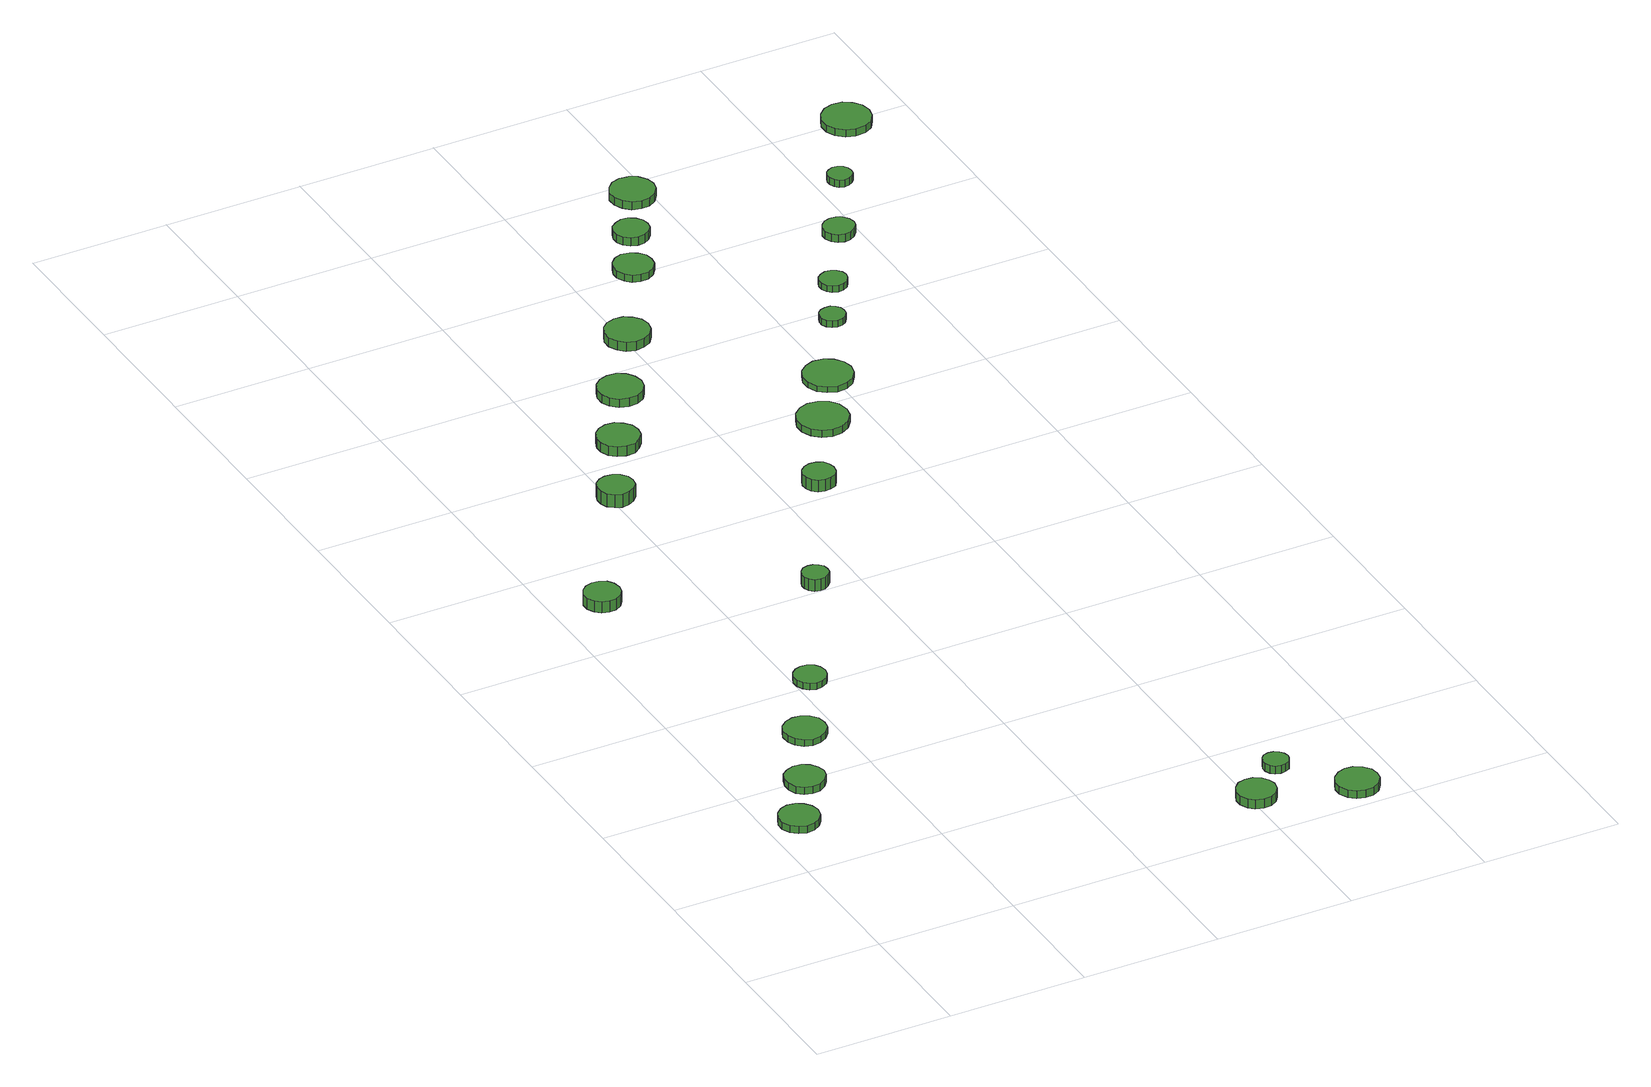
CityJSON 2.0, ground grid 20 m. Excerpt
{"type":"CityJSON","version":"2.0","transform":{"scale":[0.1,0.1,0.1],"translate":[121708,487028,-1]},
"CityObjects":{
"tree1":{"type":"SolitaryVegetationObject","attributes":{"function":"something"}},
"tree2":{"type":"SolitaryVegetationObject","attributes":{"function":"something"},"geometry":[{"type":"MultiSurface","lod":"1","boundaries":[[[0,1,2,3,4,5,6,7,8,9,10,11,12,13,14]],[[15,16,17,18,19,20,21,22,23,24,25,26,27,28,29]],[[0,29,28,1]],[[1,28,27,2]],[[2,27,26,3]],[[3,26,25,4]],[[4,25,24,5]],[[5,24,23,6]],[[6,23,22,7]],[[7,22,21,8]],[[8,21,20,9]],[[9,20,19,10]],[[10,19,18,11]],[[11,18,17,12]],[[12,17,16,13]],[[13,16,15,14]],[[14,15,29,0]]]}]},
"tree3":{"type":"SolitaryVegetationObject","attributes":{"function":"something"},"geometry":[{"type":"MultiSurface","lod":"1","boundaries":[[[30,31,32,33,34,35,36,37,38,39,40,41,42,43,44]],[[45,46,47,48,49,50,51,52,53,54,55,56,57,58,59]],[[30,59,58,31]],[[31,58,57,32]],[[32,57,56,33]],[[33,56,55,34]],[[34,55,54,35]],[[35,54,53,36]],[[36,53,52,37]],[[37,52,51,38]],[[38,51,50,39]],[[39,50,49,40]],[[40,49,48,41]],[[41,48,47,42]],[[42,47,46,43]],[[43,46,45,44]],[[44,45,59,30]]]}]},
"tree4":{"type":"SolitaryVegetationObject","attributes":{"function":"something"}},
"tree5":{"type":"SolitaryVegetationObject","attributes":{"function":"something"},"geometry":[{"type":"MultiSurface","lod":"1","boundaries":[[[60,61,62,63,64,65,66,67,68,69,70,71,72,73,74]],[[75,76,77,78,79,80,81,82,83,84,85,86,87,88,89]],[[60,89,88,61]],[[61,88,87,62]],[[62,87,86,63]],[[63,86,85,64]],[[64,85,84,65]],[[65,84,83,66]],[[66,83,82,67]],[[67,82,81,68]],[[68,81,80,69]],[[69,80,79,70]],[[70,79,78,71]],[[71,78,77,72]],[[72,77,76,73]],[[73,76,75,74]],[[74,75,89,60]]]}]},
"tree6":{"type":"SolitaryVegetationObject","attributes":{"function":"something"},"geometry":[{"type":"MultiSurface","lod":"1","boundaries":[[[90,91,92,93,94,95,96,97,98,99,100,101,102,103,104]],[[105,106,107,108,109,110,111,112,113,114,115,116,117,118,119]],[[90,119,118,91]],[[91,118,117,92]],[[92,117,116,93]],[[93,116,115,94]],[[94,115,114,95]],[[95,114,113,96]],[[96,113,112,97]],[[97,112,111,98]],[[98,111,110,99]],[[99,110,109,100]],[[100,109,108,101]],[[101,108,107,102]],[[102,107,106,103]],[[103,106,105,104]],[[104,105,119,90]]]}]},
"tree7":{"type":"SolitaryVegetationObject","attributes":{"function":"something"},"geometry":[{"type":"MultiSurface","lod":"1","boundaries":[[[120,121,122,123,124,125,126,127,128,129,130,131,132,133,134]],[[135,136,137,138,139,140,141,142,143,144,145,146,147,148,149]],[[120,149,148,121]],[[121,148,147,122]],[[122,147,146,123]],[[123,146,145,124]],[[124,145,144,125]],[[125,144,143,126]],[[126,143,142,127]],[[127,142,141,128]],[[128,141,140,129]],[[129,140,139,130]],[[130,139,138,131]],[[131,138,137,132]],[[132,137,136,133]],[[133,136,135,134]],[[134,135,149,120]]]}]},
"tree8":{"type":"SolitaryVegetationObject","attributes":{"function":"something"}},
"tree9":{"type":"SolitaryVegetationObject","attributes":{"function":"something"}},
"tree10":{"type":"SolitaryVegetationObject","attributes":{"function":"something"},"geometry":[{"type":"MultiSurface","lod":"1","boundaries":[[[150,151,152,153,154,155,156,157,158,159,160,161,162,163,164]],[[165,166,167,168,169,170,171,172,173,174,175,176,177,178,179]],[[150,179,178,151]],[[151,178,177,152]],[[152,177,176,153]],[[153,176,175,154]],[[154,175,174,155]],[[155,174,173,156]],[[156,173,172,157]],[[157,172,171,158]],[[158,171,170,159]],[[159,170,169,160]],[[160,169,168,161]],[[161,168,167,162]],[[162,167,166,163]],[[163,166,165,164]],[[164,165,179,150]]]}]},
"tree11":{"type":"SolitaryVegetationObject","attributes":{"function":"something"},"geometry":[{"type":"MultiSurface","lod":"1","boundaries":[[[180,181,182,183,184,185,186,187,188,189,190,191,192,193,194]],[[195,196,197,198,199,200,201,202,203,204,205,206,207,208,209]],[[180,209,208,181]],[[181,208,207,182]],[[182,207,206,183]],[[183,206,205,184]],[[184,205,204,185]],[[185,204,203,186]],[[186,203,202,187]],[[187,202,201,188]],[[188,201,200,189]],[[189,200,199,190]],[[190,199,198,191]],[[191,198,197,192]],[[192,197,196,193]],[[193,196,195,194]],[[194,195,209,180]]]}]},
"tree12":{"type":"SolitaryVegetationObject","attributes":{"function":"something"},"geometry":[{"type":"MultiSurface","lod":"1","boundaries":[[[210,211,212,213,214,215,216,217,218,219,220,221,222,223,224]],[[225,226,227,228,229,230,231,232,233,234,235,236,237,238,239]],[[210,239,238,211]],[[211,238,237,212]],[[212,237,236,213]],[[213,236,235,214]],[[214,235,234,215]],[[215,234,233,216]],[[216,233,232,217]],[[217,232,231,218]],[[218,231,230,219]],[[219,230,229,220]],[[220,229,228,221]],[[221,228,227,222]],[[222,227,226,223]],[[223,226,225,224]],[[224,225,239,210]]]}]},
"tree13":{"type":"SolitaryVegetationObject","attributes":{"function":"something"},"geometry":[{"type":"MultiSurface","lod":"1","boundaries":[[[240,241,242,243,244,245,246,247,248,249,250,251,252,253,254]],[[255,256,257,258,259,260,261,262,263,264,265,266,267,268,269]],[[240,269,268,241]],[[241,268,267,242]],[[242,267,266,243]],[[243,266,265,244]],[[244,265,264,245]],[[245,264,263,246]],[[246,263,262,247]],[[247,262,261,248]],[[248,261,260,249]],[[249,260,259,250]],[[250,259,258,251]],[[251,258,257,252]],[[252,257,256,253]],[[253,256,255,254]],[[254,255,269,240]]]}]},
"tree14":{"type":"SolitaryVegetationObject","attributes":{"function":"something"},"geometry":[{"type":"MultiSurface","lod":"1","boundaries":[[[270,271,272,273,274,275,276,277,278,279,280,281,282,283,284]],[[285,286,287,288,289,290,291,292,293,294,295,296,297,298,299]],[[270,299,298,271]],[[271,298,297,272]],[[272,297,296,273]],[[273,296,295,274]],[[274,295,294,275]],[[275,294,293,276]],[[276,293,292,277]],[[277,292,291,278]],[[278,291,290,279]],[[279,290,289,280]],[[280,289,288,281]],[[281,288,287,282]],[[282,287,286,283]],[[283,286,285,284]],[[284,285,299,270]]]}]},
"tree15":{"type":"SolitaryVegetationObject","attributes":{"function":"something"},"geometry":[{"type":"MultiSurface","lod":"1","boundaries":[[[300,301,302,303,304,305,306,307,308,309,310,311,312,313,314]],[[315,316,317,318,319,320,321,322,323,324,325,326,327,328,329]],[[300,329,328,301]],[[301,328,327,302]],[[302,327,326,303]],[[303,326,325,304]],[[304,325,324,305]],[[305,324,323,306]],[[306,323,322,307]],[[307,322,321,308]],[[308,321,320,309]],[[309,320,319,310]],[[310,319,318,311]],[[311,318,317,312]],[[312,317,316,313]],[[313,316,315,314]],[[314,315,329,300]]]}]},
"tree16":{"type":"SolitaryVegetationObject","attributes":{"function":"something"},"geometry":[{"type":"MultiSurface","lod":"1","boundaries":[[[330,331,332,333,334,335,336,337,338,339,340,341,342,343,344]],[[345,346,347,348,349,350,351,352,353,354,355,356,357,358,359]],[[330,359,358,331]],[[331,358,357,332]],[[332,357,356,333]],[[333,356,355,334]],[[334,355,354,335]],[[335,354,353,336]],[[336,353,352,337]],[[337,352,351,338]],[[338,351,350,339]],[[339,350,349,340]],[[340,349,348,341]],[[341,348,347,342]],[[342,347,346,343]],[[343,346,345,344]],[[344,345,359,330]]]}]},
"tree17":{"type":"SolitaryVegetationObject","attributes":{"function":"something"},"geometry":[{"type":"MultiSurface","lod":"1","boundaries":[[[360,361,362,363,364,365,366,367,368,369,370,371,372,373,374]],[[375,376,377,378,379,380,381,382,383,384,385,386,387,388,389]],[[360,389,388,361]],[[361,388,387,362]],[[362,387,386,363]],[[363,386,385,364]],[[364,385,384,365]],[[365,384,383,366]],[[366,383,382,367]],[[367,382,381,368]],[[368,381,380,369]],[[369,380,379,370]],[[370,379,378,371]],[[371,378,377,372]],[[372,377,376,373]],[[373,376,375,374]],[[374,375,389,360]]]}]},
"tree18":{"type":"SolitaryVegetationObject","attributes":{"function":"something"},"geometry":[{"type":"MultiSurface","lod":"1","boundaries":[[[390,391,392,393,394,395,396,397,398,399,400,401,402,403,404]],[[405,406,407,408,409,410,411,412,413,414,415,416,417,418,419]],[[390,419,418,391]],[[391,418,417,392]],[[392,417,416,393]],[[393,416,415,394]],[[394,415,414,395]],[[395,414,413,396]],[[396,413,412,397]],[[397,412,411,398]],[[398,411,410,399]],[[399,410,409,400]],[[400,409,408,401]],[[401,408,407,402]],[[402,407,406,403]],[[403,406,405,404]],[[404,405,419,390]]]}]},
"tree19":{"type":"SolitaryVegetationObject","attributes":{"function":"something"},"geometry":[{"type":"MultiSurface","lod":"1","boundaries":[[[420,421,422,423,424,425,426,427,428,429,430,431,432,433,434]],[[435,436,437,438,439,440,441,442,443,444,445,446,447,448,449]],[[420,449,448,421]],[[421,448,447,422]],[[422,447,446,423]],[[423,446,445,424]],[[424,445,444,425]],[[425,444,443,426]],[[426,443,442,427]],[[427,442,441,428]],[[428,441,440,429]],[[429,440,439,430]],[[430,439,438,431]],[[431,438,437,432]],[[432,437,436,433]],[[433,436,435,434]],[[434,435,449,420]]]}]},
"tree20":{"type":"SolitaryVegetationObject","attributes":{"function":"something"},"geometry":[{"type":"MultiSurface","lod":"1","boundaries":[[[450,451,452,453,454,455,456,457,458,459,460,461,462,463,464]],[[465,466,467,468,469,470,471,472,473,474,475,476,477,478,479]],[[450,479,478,451]],[[451,478,477,452]],[[452,477,476,453]],[[453,476,475,454]],[[454,475,474,455]],[[455,474,473,456]],[[456,473,472,457]],[[457,472,471,458]],[[458,471,470,459]],[[459,470,469,460]],[[460,469,468,461]],[[461,468,467,462]],[[462,467,466,463]],[[463,466,465,464]],[[464,465,479,450]]]}]},
"tree21":{"type":"SolitaryVegetationObject","attributes":{"function":"something"},"geometry":[{"type":"MultiSurface","lod":"1","boundaries":[[[480,481,482,483,484,485,486,487,488,489,490,491,492,493,494]],[[495,496,497,498,499,500,501,502,503,504,505,506,507,508,509]],[[480,509,508,481]],[[481,508,507,482]],[[482,507,506,483]],[[483,506,505,484]],[[484,505,504,485]],[[485,504,503,486]],[[486,503,502,487]],[[487,502,501,488]],[[488,501,500,489]],[[489,500,499,490]],[[490,499,498,491]],[[491,498,497,492]],[[492,497,496,493]],[[493,496,495,494]],[[494,495,509,480]]]}]},
"tree22":{"type":"SolitaryVegetationObject","attributes":{"function":"something"},"geometry":[{"type":"MultiSurface","lod":"1","boundaries":[[[510,511,512,513,514,515,516,517,518,519,520,521,522,523,524]],[[525,526,527,528,529,530,531,532,533,534,535,536,537,538,539]],[[510,539,538,511]],[[511,538,537,512]],[[512,537,536,513]],[[513,536,535,514]],[[514,535,534,515]],[[515,534,533,516]],[[516,533,532,517]],[[517,532,531,518]],[[518,531,530,519]],[[519,530,529,520]],[[520,529,528,521]],[[521,528,527,522]],[[522,527,526,523]],[[523,526,525,524]],[[524,525,539,510]]]}]},
"tree23":{"type":"SolitaryVegetationObject","attributes":{"function":"something"},"geometry":[{"type":"MultiSurface","lod":"1","boundaries":[[[540,541,542,543,544,545,546,547,548,549,550,551,552,553,554]],[[555,556,557,558,559,560,561,562,563,564,565,566,567,568,569]],[[540,569,568,541]],[[541,568,567,542]],[[542,567,566,543]],[[543,566,565,544]],[[544,565,564,545]],[[545,564,563,546]],[[546,563,562,547]],[[547,562,561,548]],[[548,561,560,549]],[[549,560,559,550]],[[550,559,558,551]],[[551,558,557,552]],[[552,557,556,553]],[[553,556,555,554]],[[554,555,569,540]]]}]},
"tree24":{"type":"SolitaryVegetationObject","attributes":{"function":"something"},"geometry":[{"type":"MultiSurface","lod":"1","boundaries":[[[570,571,572,573,574,575,576,577,578,579,580,581,582,583,584]],[[585,586,587,588,589,590,591,592,593,594,595,596,597,598,599]],[[570,599,598,571]],[[571,598,597,572]],[[572,597,596,573]],[[573,596,595,574]],[[574,595,594,575]],[[575,594,593,576]],[[576,593,592,577]],[[577,592,591,578]],[[578,591,590,579]],[[579,590,589,580]],[[580,589,588,581]],[[581,588,587,582]],[[582,587,586,583]],[[583,586,585,584]],[[584,585,599,570]]]}]},
"tree25":{"type":"SolitaryVegetationObject","attributes":{"function":"something"},"geometry":[{"type":"MultiSurface","lod":"1","boundaries":[[[600,601,602,603,604,605,606,607,608,609,610,611,612,613,614]],[[615,616,617,618,619,620,621,622,623,624,625,626,627,628,629]],[[600,629,628,601]],[[601,628,627,602]],[[602,627,626,603]],[[603,626,625,604]],[[604,625,624,605]],[[605,624,623,606]],[[606,623,622,607]],[[607,622,621,608]],[[608,621,620,609]],[[609,620,619,610]],[[610,619,618,611]],[[611,618,617,612]],[[612,617,616,613]],[[613,616,615,614]],[[614,615,629,600]]]}]},
"tree26":{"type":"SolitaryVegetationObject","attributes":{"function":"something"},"geometry":[{"type":"MultiSurface","lod":"1","boundaries":[[[630,631,632,633,634,635,636,637,638,639,640,641,642,643,644]],[[645,646,647,648,649,650,651,652,653,654,655,656,657,658,659]],[[630,659,658,631]],[[631,658,657,632]],[[632,657,656,633]],[[633,656,655,634]],[[634,655,654,635]],[[635,654,653,636]],[[636,653,652,637]],[[637,652,651,638]],[[638,651,650,639]],[[639,650,649,640]],[[640,649,648,641]],[[641,648,647,642]],[[642,647,646,643]],[[643,646,645,644]],[[644,645,659,630]]]}]},
"tree27":{"type":"SolitaryVegetationObject","attributes":{"function":"something"},"geometry":[{"type":"MultiSurface","lod":"1","boundaries":[[[660,661,662,663,664,665,666,667,668,669,670,671,672,673,674]],[[675,676,677,678,679,680,681,682,683,684,685,686,687,688,689]],[[660,689,688,661]],[[661,688,687,662]],[[662,687,686,663]],[[663,686,685,664]],[[664,685,684,665]],[[665,684,683,666]],[[666,683,682,667]],[[667,682,681,668]],[[668,681,680,669]],[[669,680,679,670]],[[670,679,678,671]],[[671,678,677,672]],[[672,677,676,673]],[[673,676,675,674]],[[674,675,689,660]]]}]},
"tree28":{"type":"SolitaryVegetationObject","attributes":{"function":"something"},"geometry":[{"type":"MultiSurface","lod":"1","boundaries":[[[690,691,692,693,694,695,696,697,698,699,700,701,702,703,704]],[[705,706,707,708,709,710,711,712,713,714,715,716,717,718,719]],[[690,719,718,691]],[[691,718,717,692]],[[692,717,716,693]],[[693,716,715,694]],[[694,715,714,695]],[[695,714,713,696]],[[696,713,712,697]],[[697,712,711,698]],[[698,711,710,699]],[[699,710,709,700]],[[700,709,708,701]],[[701,708,707,702]],[[702,707,706,703]],[[703,706,705,704]],[[704,705,719,690]]]}]}
},
"vertices":[
[76,313,16],[73,325,16],[66,334,16],[56,340,16],[44,342,16],[33,338,16],[24,330,16],[19,319,16],[19,307,16],[24,296,16],[33,288,16],[44,284,16],[56,286,16],[66,292,16],[73,301,16],[73,301,5],[66,292,5],[56,286,5],[44,284,5],[33,288,5],[24,296,5],[19,307,5],[19,319,5],[24,330,5],[33,338,5],[44,342,5],[56,340,5],[66,334,5],[73,325,5],[76,313,5],
[128,394,16],[125,405,16],[118,415,16],[108,421,16],[96,422,16],[85,418,16],[76,411,16],[72,400,16],[72,388,16],[76,377,16],[85,369,16],[96,366,16],[108,367,16],[118,373,16],[125,382,16],[125,382,5],[118,373,5],[108,367,5],[96,366,5],[85,369,5],[76,377,5],[72,388,5],[72,400,5],[76,411,5],[85,418,5],[96,422,5],[108,421,5],[118,415,5],[125,405,5],[128,394,5],
[185,499,15],[183,512,15],[175,522,15],[164,528,15],[152,529,15],[140,525,15],[131,517,15],[126,506,15],[126,493,15],[131,482,15],[140,473,15],[152,469,15],[164,471,15],[175,477,15],[183,487,15],[183,487,5],[175,477,5],[164,471,5],[152,469,5],[140,473,5],[131,482,5],[126,493,5],[126,506,5],[131,517,5],[140,525,5],[152,529,5],[164,528,5],[175,522,5],[183,512,5],[185,499,5],
[97,910,22],[95,921,22],[89,930,22],[79,935,22],[69,936,22],[59,933,22],[51,926,22],[46,916,22],[46,905,22],[51,895,22],[59,888,22],[69,885,22],[79,886,22],[89,891,22],[95,900,22],[95,900,5],[89,891,5],[79,886,5],[69,885,5],[59,888,5],[51,895,5],[46,905,5],[46,916,5],[51,926,5],[59,933,5],[69,936,5],[79,935,5],[89,930,5],[95,921,5],[97,910,5],
[246,612,15],[244,622,15],[239,629,15],[230,634,15],[221,635,15],[212,632,15],[205,626,15],[201,617,15],[201,608,15],[205,599,15],[212,592,15],[221,589,15],[230,590,15],[239,595,15],[244,603,15],[244,603,5],[239,595,5],[230,590,5],[221,589,5],[212,592,5],[205,599,5],[201,608,5],[201,617,5],[205,626,5],[212,632,5],[221,635,5],[230,634,5],[239,629,5],[244,622,5],[246,612,5],
[235,1131,24],[233,1141,24],[226,1150,24],[217,1155,24],[206,1156,24],[196,1153,24],[188,1146,24],[184,1136,24],[184,1126,24],[188,1116,24],[196,1109,24],[206,1105,24],[217,1107,24],[226,1112,24],[233,1120,24],[233,1120,4],[226,1112,4],[217,1107,4],[206,1105,4],[196,1109,4],[188,1116,4],[184,1126,4],[184,1136,4],[188,1146,4],[196,1153,4],[206,1156,4],[217,1155,4],[226,1150,4],[233,1141,4],[235,1131,4],
[359,817,24],[358,825,24],[353,831,24],[346,835,24],[339,836,24],[331,834,24],[325,828,24],[322,821,24],[322,814,24],[325,806,24],[331,801,24],[339,799,24],[346,800,24],[353,804,24],[358,810,24],[358,810,6],[353,804,6],[346,800,6],[339,799,6],[331,801,6],[325,806,6],[322,814,6],[322,821,6],[325,828,6],[331,834,6],[339,836,6],[346,835,6],[353,831,6],[358,825,6],[359,817,6],
[633,76,23],[630,87,23],[624,96,23],[614,102,23],[602,103,23],[591,100,23],[583,92,23],[578,81,23],[578,70,23],[583,59,23],[591,52,23],[602,48,23],[614,49,23],[624,55,23],[630,64,23],[630,64,9],[624,55,9],[614,49,9],[602,48,9],[591,52,9],[583,59,9],[578,70,9],[578,81,9],[583,92,9],[591,100,9],[602,103,9],[614,102,9],[624,96,9],[630,87,9],[633,76,9],
[303,1244,19],[301,1256,19],[293,1266,19],[283,1273,19],[270,1274,19],[258,1270,19],[249,1262,19],[244,1250,19],[244,1238,19],[249,1226,19],[258,1218,19],[270,1214,19],[283,1215,19],[293,1222,19],[301,1232,19],[301,1232,4],[293,1222,4],[283,1215,4],[270,1214,4],[258,1218,4],[249,1226,4],[244,1238,4],[244,1250,4],[249,1262,4],[258,1270,4],[270,1274,4],[283,1273,4],[293,1266,4],[301,1256,4],[303,1244,4],
[682,131,21],[680,138,21],[676,144,21],[669,148,21],[662,149,21],[654,147,21],[649,142,21],[646,135,21],[646,127,21],[649,120,21],[654,115,21],[662,113,21],[669,114,21],[676,117,21],[680,124,21],[680,124,9],[676,117,9],[669,114,9],[662,113,9],[654,115,9],[649,120,9],[646,127,9],[646,135,9],[649,142,9],[654,147,9],[662,149,9],[669,148,9],[676,144,9],[680,138,9],[682,131,9],
[365,1350,17],[362,1363,17],[355,1374,17],[343,1381,17],[330,1382,17],[317,1378,17],[307,1369,17],[302,1357,17],[302,1344,17],[307,1332,17],[317,1323,17],[330,1319,17],[343,1320,17],[355,1327,17],[362,1337,17],[362,1337,4],[355,1327,4],[343,1320,4],[330,1319,4],[317,1323,4],[307,1332,4],[302,1344,4],[302,1357,4],[307,1369,4],[317,1378,4],[330,1382,4],[343,1381,4],[355,1374,4],[362,1363,4],[365,1350,4],
[765,36,22],[763,48,22],[755,58,22],[744,65,22],[732,66,22],[720,62,22],[711,54,22],[705,42,22],[705,30,22],[711,18,22],[720,10,22],[732,6,22],[744,7,22],[755,13,22],[763,24,22],[763,24,10],[755,13,10],[744,7,10],[732,6,10],[720,10,10],[711,18,10],[705,30,10],[705,42,10],[711,54,10],[720,62,10],[732,66,10],[744,65,10],[755,58,10],[763,48,10],[765,36,10],
[484,1034,24],[482,1043,24],[477,1051,24],[468,1055,24],[459,1056,24],[450,1053,24],[443,1047,24],[439,1038,24],[439,1029,24],[443,1020,24],[450,1014,24],[459,1011,24],[468,1012,24],[477,1016,24],[482,1024,24],[482,1024,6],[477,1016,6],[468,1012,6],[459,1011,6],[450,1014,6],[443,1020,6],[439,1029,6],[439,1038,6],[443,1047,6],[450,1053,6],[459,1056,6],[468,1055,6],[477,1051,6],[482,1043,6],[484,1034,6],
[438,1468,18],[435,1481,18],[427,1491,18],[416,1498,18],[403,1499,18],[390,1495,18],[381,1487,18],[375,1474,18],[375,1461,18],[381,1449,18],[390,1440,18],[403,1436,18],[416,1438,18],[427,1444,18],[435,1455,18],[435,1455,4],[427,1444,4],[416,1438,4],[403,1436,4],[390,1440,4],[381,1449,4],[375,1461,4],[375,1474,4],[381,1487,4],[390,1495,4],[403,1499,4],[416,1498,4],[427,1491,4],[435,1481,4],[438,1468,4],
[571,1161,17],[568,1176,17],[559,1188,17],[546,1195,17],[531,1197,17],[517,1192,17],[506,1182,17],[500,1168,17],[500,1154,17],[506,1140,17],[517,1130,17],[531,1125,17],[546,1127,17],[559,1134,17],[568,1146,17],[568,1146,6],[559,1134,6],[546,1127,6],[531,1125,6],[517,1130,6],[506,1140,6],[500,1154,6],[500,1168,6],[506,1182,6],[517,1192,6],[531,1197,6],[546,1195,6],[559,1188,6],[568,1176,6],[571,1161,6],
[627,1253,15],[624,1267,15],[615,1279,15],[603,1286,15],[588,1288,15],[575,1283,15],[564,1274,15],[558,1260,15],[558,1246,15],[564,1232,15],[575,1223,15],[588,1218,15],[603,1220,15],[615,1227,15],[624,1239,15],[624,1239,6],[615,1227,6],[603,1220,6],[588,1218,6],[575,1223,6],[564,1232,6],[558,1246,6],[558,1260,6],[564,1274,6],[575,1283,6],[588,1288,6],[603,1286,6],[615,1279,6],[624,1267,6],[627,1253,6],
[518,1609,16],[516,1620,16],[509,1629,16],[499,1635,16],[487,1637,16],[476,1633,16],[468,1625,16],[463,1614,16],[463,1603,16],[468,1592,16],[476,1584,16],[487,1581,16],[499,1582,16],[509,1588,16],[516,1597,16],[516,1597,5],[509,1588,5],[499,1582,5],[487,1581,5],[476,1584,5],[468,1592,5],[463,1603,5],[463,1614,5],[468,1625,5],[476,1633,5],[487,1637,5],[499,1635,5],[509,1629,5],[516,1620,5],[518,1609,5],
[553,1685,18],[551,1695,18],[545,1703,18],[536,1709,18],[526,1710,18],[516,1706,18],[508,1700,18],[504,1690,18],[504,1680,18],[508,1671,18],[516,1664,18],[526,1661,18],[536,1662,18],[545,1667,18],[551,1675,18],[551,1675,5],[545,1667,5],[536,1662,5],[526,1661,5],[516,1664,5],[508,1671,5],[504,1680,5],[504,1690,5],[508,1700,5],[516,1706,5],[526,1710,5],[536,1709,5],[545,1703,5],[551,1695,5],[553,1685,5],
[683,1377,16],[682,1385,16],[677,1391,16],[671,1395,16],[663,1395,16],[656,1393,16],[650,1388,16],[647,1381,16],[647,1373,16],[650,1366,16],[656,1361,16],[663,1359,16],[671,1360,16],[677,1363,16],[682,1370,16],[682,1370,6],[677,1363,6],[671,1360,6],[663,1359,6],[656,1361,6],[650,1366,6],[647,1373,6],[647,1381,6],[650,1388,6],[656,1393,6],[663,1395,6],[671,1395,6],[677,1391,6],[682,1385,6],[683,1377,6],
[607,1769,17],[604,1782,17],[596,1793,17],[585,1799,17],[572,1801,17],[559,1797,17],[550,1788,17],[544,1776,17],[544,1763,17],[550,1751,17],[559,1742,17],[572,1738,17],[585,1739,17],[596,1746,17],[604,1757,17],[604,1757,5],[596,1746,5],[585,1739,5],[572,1738,5],[559,1742,5],[550,1751,5],[544,1763,5],[544,1776,5],[550,1788,5],[559,1797,5],[572,1801,5],[585,1799,5],[596,1793,5],[604,1782,5],[607,1769,5],
[727,1454,16],[725,1462,16],[720,1468,16],[713,1472,16],[705,1473,16],[697,1470,16],[691,1465,16],[688,1458,16],[688,1450,16],[691,1442,16],[697,1437,16],[705,1434,16],[713,1435,16],[720,1439,16],[725,1446,16],[725,1446,6],[720,1439,6],[713,1435,6],[705,1434,6],[697,1437,6],[691,1442,6],[688,1450,6],[688,1458,6],[691,1465,6],[697,1470,6],[705,1473,6],[713,1472,6],[720,1468,6],[725,1462,6],[727,1454,6],
[796,1562,17],[794,1571,17],[788,1579,17],[780,1583,17],[771,1584,17],[762,1581,17],[755,1575,17],[751,1567,17],[751,1558,17],[755,1549,17],[762,1543,17],[771,1540,17],[780,1541,17],[788,1546,17],[794,1553,17],[794,1553,5],[788,1546,5],[780,1541,5],[771,1540,5],[762,1543,5],[755,1549,5],[751,1558,5],[751,1567,5],[755,1575,5],[762,1581,5],[771,1584,5],[780,1583,5],[788,1579,5],[794,1571,5],[796,1562,5],
[853,1676,16],[852,1683,16],[848,1689,16],[841,1693,16],[834,1694,16],[827,1691,16],[822,1687,16],[819,1680,16],[819,1673,16],[822,1666,16],[827,1661,16],[834,1659,16],[841,1660,16],[848,1664,16],[852,1669,16],[852,1669,5],[848,1664,5],[841,1660,5],[834,1659,5],[827,1661,5],[822,1666,5],[819,1673,5],[819,1680,5],[822,1687,5],[827,1691,5],[834,1694,5],[841,1693,5],[848,1689,5],[852,1683,5],[853,1676,5],
[943,1795,17],[940,1809,17],[932,1820,17],[920,1828,17],[905,1829,17],[892,1825,17],[881,1815,17],[875,1802,17],[875,1788,17],[881,1775,17],[892,1765,17],[905,1761,17],[920,1762,17],[932,1769,17],[940,1781,17],[940,1781,6],[932,1769,6],[920,1762,6],[905,1761,6],[892,1765,6],[881,1775,6],[875,1788,6],[875,1802,6],[881,1815,6],[892,1825,6],[905,1829,6],[920,1828,6],[932,1820,6],[940,1809,6],[943,1795,6]
]}
